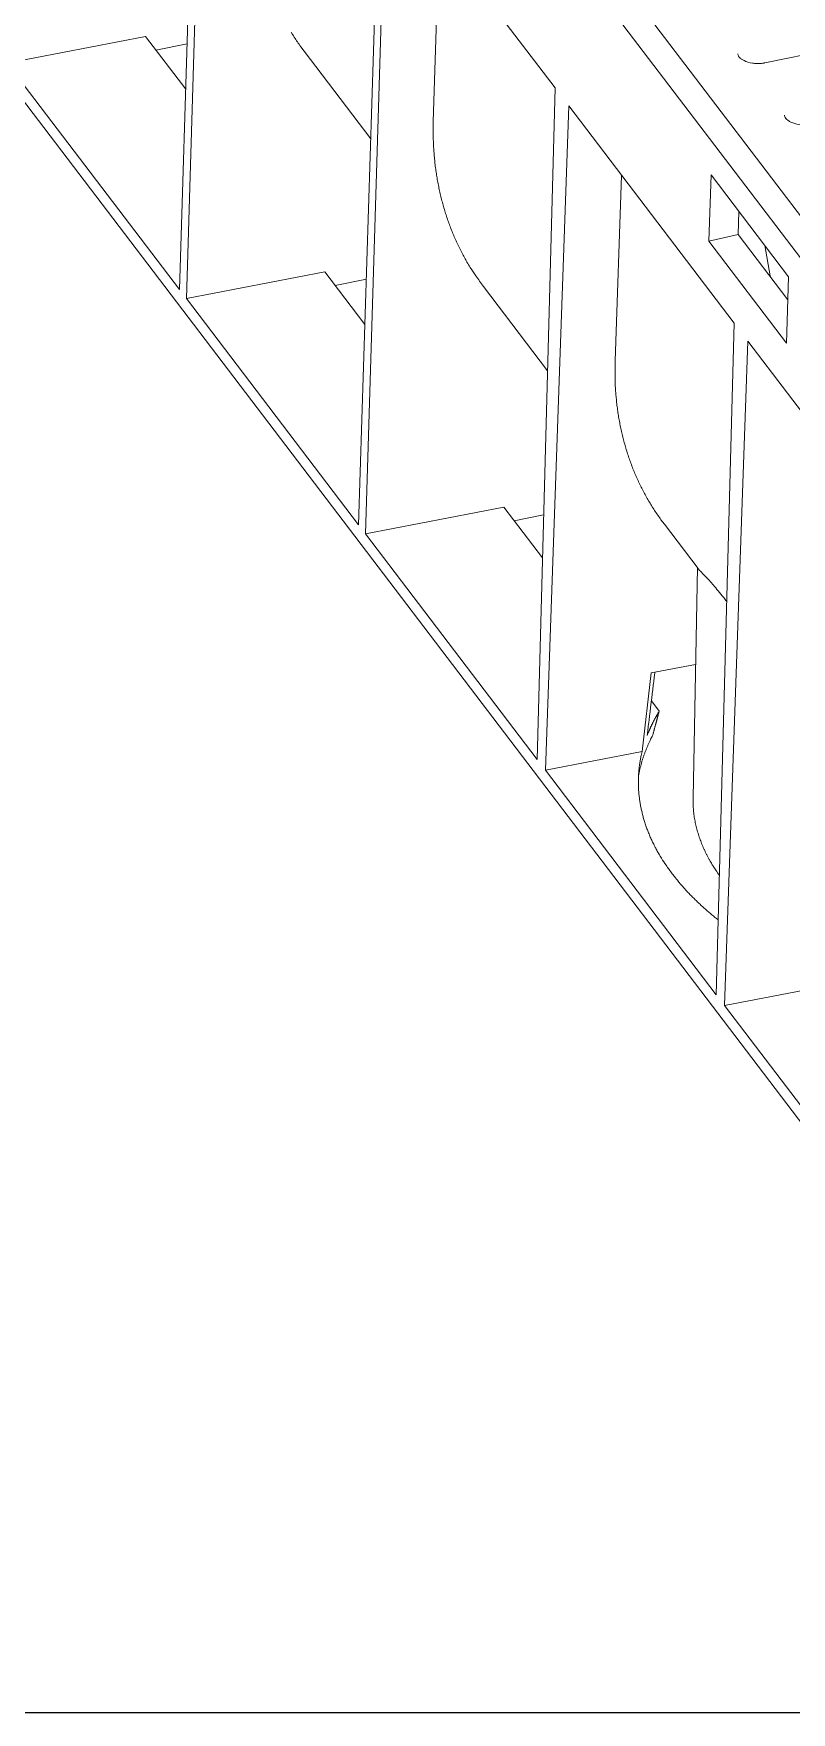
# Model space of a CAD drawing. Header units: millimetres. Extents: x 4267 to 8467, y 166 to 3136.
# Drawn here: x 4722.4 to 4814.4, y 1441.6 to 1645.4 of the extents above; entities that cross this region are included whole.
import ezdxf

# ---------------------------------------------------------------- set-up
doc = ezdxf.new("R2010")
doc.units = ezdxf.units.MM
doc.styles.get("Standard").update_dxf_attribs({"font": 'SimSun.ttf'})
doc.dimstyles.new('ISO-25', dxfattribs={"dimtxt": 2.5, "dimasz": 2.5, "dimexe": 1.25, "dimexo": 0.625, "dimtad": 1, "dimtxsty": 'Standard', "dimcen": 2.5, "dimadec": 0, "dimazin": 0, "dimtfac": 1, "dimtmove": 0, "dimatfit": 3, "dimfxl": 1, "dimarcsym": 0})

msp = doc.modelspace()

# ---------------------------------------------------------------- linework, layer by layer
at = {"linetype": 'Continuous', "lineweight": 5}
for p, q in [((4835.5, 1596.97, 326.37), (4654.46, 1834.86, 326.37)), ((4832.15, 1596.28, 326.37), (4651.11, 1834.17, 326.37)), ((4652.16, 1727.91, 326.37), (4828.87, 1495.72, 326.37)), ((4742.71, 1695.31, 326.37), (4740.14, 1614.32, 326.37)), ((4741, 1613.19, 326.37), (4743.44, 1694.36, 326.37)), ((4764.46, 1666.74, 326.37), (4761.89, 1585.74, 326.37)), ((4762.74, 1584.62, 326.37), (4765.18, 1665.78, 326.37)), ((4765.18, 1665.78, 326.37), (4785.73, 1638.79, 326.37)), ((4770.96, 1634.64, 326.37), (4771.64, 1657.3, 326.37)), ((4719.25, 1641.77, 326.37), (4736.04, 1645.01, 326.37)), ((4740.91, 1638.61, 326.37), (4736.04, 1645.01, 326.37)), ((4741.09, 1644.14, 326.37), (4737.29, 1643.37, 326.37)), ((4755.3, 1643.22, 326.37), (4763.37, 1632.61, 326.37)), ((4822.71, 1644.17, 326.37), (4811.2, 1641.81, 326.37)), ((4740.14, 1614.32, 326.37), (4719.25, 1641.77, 326.37)), ((4785.73, 1638.79, 326.37), (4783.56, 1557.26, 326.37)), ((4784.56, 1555.95, 326.37), (4787.41, 1636.58, 326.37)), ((4787.41, 1636.58, 326.37), (4807.47, 1610.22, 326.37)), ((4793.03, 1605.65, 326.37), (4793.82, 1628.16, 326.37)), ((4804.42, 1620.15, 326.37), (4804.67, 1628.22, 326.37)), ((4804.67, 1628.22, 326.37), (4814.08, 1615.85, 326.37)), ((4808.04, 1623.78, 326.37), (4807.96, 1620.98, 326.37)), ((4804.42, 1620.15, 326.37), (4807.96, 1620.98, 326.37)), ((4807.96, 1620.98, 326.37), (4814, 1613.04, 326.37)), ((4813.83, 1607.78, 326.37), (4804.42, 1620.15, 326.37)), ((4811.19, 1619.65, 326.37), (4811.85, 1615.97, 326.37)), ((4741, 1613.19, 326.37), (4757.79, 1616.44, 326.37)), ((4762.66, 1610.04, 326.37), (4757.79, 1616.44, 326.37)), ((4762.83, 1615.57, 326.37), (4759.04, 1614.79, 326.37)), ((4777.04, 1614.65, 326.37), (4784.81, 1604.44, 326.37)), ((4814.08, 1615.85, 326.37), (4813.83, 1607.78, 326.37)), ((4761.89, 1585.74, 326.37), (4741, 1613.19, 326.37)), ((4807.47, 1610.22, 326.37), (4805.3, 1528.69, 326.37)), ((4806.31, 1527.37, 326.37), (4809.15, 1608.01, 326.37)), ((4809.15, 1608.01, 326.37), (4830.18, 1580.37, 326.37)), ((4762.74, 1584.62, 326.37), (4779.53, 1587.86, 326.37)), ((4784.21, 1581.72, 326.37), (4779.53, 1587.86, 326.37)), ((4784.35, 1586.94, 326.37), (4780.79, 1586.22, 326.37)), ((4799, 1585.8, 326.37), (4803.1, 1580.42, 326.37)), ((4783.56, 1557.26, 326.37), (4762.74, 1584.62, 326.37)), ((4803.01, 1580.54, 326.37), (4802.49, 1552.57, 326.37)), ((4797.4, 1567.75, 326.37), (4796.31, 1558.22, 326.37)), ((4797.4, 1567.75, 326.37), (4802.78, 1568.79, 326.37)), ((4798.38, 1563.1, 326.37), (4797.43, 1564.35, 326.37)), ((4784.56, 1555.95, 326.37), (4796.31, 1558.22, 326.37)), ((4805.3, 1528.69, 326.37), (4784.56, 1555.95, 326.37)), ((4806.31, 1527.37, 326.37), (4819.88, 1529.99, 326.37)), ((4827.95, 1498.93, 326.37), (4806.31, 1527.37, 326.37))]:
    msp.add_line(p, q, dxfattribs=at)
for points in [[(4755.3, 1643.22), (4754.88, 1643.78, -0.006083), (4754.47, 1644.36, -0.006084), (4754.08, 1644.94, -0.006077), (4753.71, 1645.54, -0.006074)], [(4808, 1642.61), (4808.01, 1642.6, 0.002324), (4808.01, 1642.59, 0.002304), (4808.02, 1642.58, 0.002283), (4808.03, 1642.57, 0.002263), (4808.04, 1642.56, 0.002242), (4808.04, 1642.55, 0.002221), (4808.05, 1642.55, 0.002201), (4808.06, 1642.54, 0.002181), (4808.07, 1642.53, 0.00216), (4808.07, 1642.52, 0.002141), (4808.08, 1642.51, 0.00212), (4808.09, 1642.5, 0.002101), (4808.1, 1642.49, 0.002081), (4808.11, 1642.48, 0.002062), (4808.12, 1642.47, 0.002042), (4808.13, 1642.47, 0.002023), (4808.13, 1642.46, 0.002004), (4808.14, 1642.45, 0.001985), (4808.15, 1642.44, 0.001966), (4808.16, 1642.43, 0.001948), (4808.17, 1642.42, 0.001929), (4808.18, 1642.41, 0.00191), (4808.19, 1642.4, 0.001893), (4808.2, 1642.4, 0.001879), (4808.21, 1642.39, 0.001857), (4808.22, 1642.38, 0.001828), (4808.23, 1642.37, 0.001826), (4808.24, 1642.36, 0.001845), (4808.25, 1642.35, 0.001777), (4808.26, 1642.35, 0.001645), (4808.27, 1642.34, 0.001797), (4808.28, 1642.33, 0.002117), (4808.29, 1642.32, 0.001594), (4808.3, 1642.31, 0.000554), (4808.31, 1642.31, 0.002216), (4808.32, 1642.3, 0.003745), (4808.34, 1642.28, 0.00181), (4808.37, 1642.27, 0.000955)], [(4770.96, 1634.64), (4770.95, 1633.92, 0.004956), (4770.95, 1633.2, 0.004939), (4770.96, 1632.48, 0.004969), (4770.99, 1631.77, 0.005062), (4771.03, 1631.05, 0.005132), (4771.09, 1630.33, 0.005193), (4771.16, 1629.62, 0.005251), (4771.25, 1628.91, 0.005318), (4771.36, 1628.2, 0.005378), (4771.47, 1627.5, 0.005441), (4771.61, 1626.8, 0.005496), (4771.76, 1626.1, 0.005552), (4771.92, 1625.41, 0.005609), (4772.1, 1624.72, 0.005674), (4772.3, 1624.03, 0.005708), (4772.51, 1623.36, 0.005722), (4772.73, 1622.69, 0.005816), (4772.98, 1622.02, 0.005979), (4773.23, 1621.36, 0.005847), (4773.5, 1620.71, 0.005493), (4773.79, 1620.07, 0.006095), (4774.09, 1619.43, 0.007305), (4774.43, 1618.78, 0.005571), (4774.74, 1618.18, 0.001924), (4775.04, 1617.64, 0.007887), (4775.45, 1616.96, 0.013637), (4776.13, 1615.95, 0.006686), (4777.04, 1614.65, 0.003541)], [(4813.68, 1635.15), (4813.68, 1635.14, 0.002334), (4813.69, 1635.13, 0.002315), (4813.7, 1635.12, 0.002293), (4813.71, 1635.11, 0.002272), (4813.71, 1635.1, 0.002251), (4813.72, 1635.09, 0.00223), (4813.73, 1635.08, 0.002209), (4813.74, 1635.07, 0.002189), (4813.74, 1635.07, 0.002168), (4813.75, 1635.06, 0.002148), (4813.76, 1635.05, 0.002127), (4813.77, 1635.04, 0.002107), (4813.78, 1635.03, 0.002087), (4813.79, 1635.02, 0.002067), (4813.8, 1635.01, 0.002047), (4813.8, 1635, 0.002028), (4813.81, 1635, 0.002008), (4813.82, 1634.99, 0.001989), (4813.83, 1634.98, 0.00197), (4813.84, 1634.97, 0.001952), (4813.85, 1634.96, 0.001932), (4813.86, 1634.95, 0.001913), (4813.87, 1634.94, 0.001896), (4813.88, 1634.94, 0.001881), (4813.89, 1634.93, 0.001859), (4813.9, 1634.92, 0.00183), (4813.91, 1634.91, 0.001828), (4813.92, 1634.9, 0.001847), (4813.93, 1634.89, 0.001778), (4813.94, 1634.89, 0.001646), (4813.95, 1634.88, 0.001798), (4813.96, 1634.87, 0.002117), (4813.97, 1634.86, 0.001595), (4813.98, 1634.85, 0.000554), (4813.99, 1634.85, 0.002216), (4814, 1634.84, 0.003744), (4814.02, 1634.82, 0.00181), (4814.04, 1634.81, 0.000955)], [(4799, 1585.8), (4798.59, 1586.35, -0.006064), (4798.2, 1586.91, -0.006044), (4797.81, 1587.48, -0.006033), (4797.45, 1588.06, -0.006046), (4797.09, 1588.65, -0.006047), (4796.75, 1589.25, -0.006039), (4796.42, 1589.86, -0.006026), (4796.11, 1590.48, -0.006013), (4795.81, 1591.11, -0.005995), (4795.53, 1591.74, -0.005974), (4795.26, 1592.38, -0.005946), (4795, 1593.04, -0.005915), (4794.76, 1593.69, -0.005886), (4794.54, 1594.36, -0.00586), (4794.33, 1595.03, -0.005807), (4794.14, 1595.71, -0.005731), (4793.96, 1596.39, -0.005734), (4793.79, 1597.08, -0.005796), (4793.65, 1597.78, -0.005589), (4793.51, 1598.48, -0.005185), (4793.4, 1599.18, -0.005648), (4793.3, 1599.89, -0.006624), (4793.21, 1600.62, -0.005011), (4793.14, 1601.32, -0.001798), (4793.08, 1601.94, -0.006898), (4793.04, 1602.75, -0.011607), (4793.02, 1604.01, -0.00563), (4793.03, 1605.65, -0.002981)], [(4796.92, 1560.15), (4796.95, 1560.41, -0.000005), (4796.98, 1560.67, -0.000005), (4797.01, 1560.93, -0.000005), (4797.04, 1561.18, -0.000005), (4797.07, 1561.44, -0.000005), (4797.1, 1561.7, -0.000005), (4797.14, 1561.96, -0.000005), (4797.17, 1562.21, -0.000005), (4797.2, 1562.47, -0.000005), (4797.23, 1562.73, -0.000005), (4797.26, 1562.98, -0.000005), (4797.29, 1563.24, -0.000005), (4797.32, 1563.5, -0.000005), (4797.35, 1563.75, -0.000005), (4797.38, 1564.01, -0.000005), (4797.42, 1564.27, -0.000005), (4797.45, 1564.52, -0.000005), (4797.48, 1564.78, -0.000005), (4797.51, 1565.03, -0.000005), (4797.54, 1565.29, -0.000004), (4797.57, 1565.54, -0.000005), (4797.6, 1565.8, -0.000006), (4797.63, 1566.06, -0.000004), (4797.66, 1566.31, -0.000002), (4797.69, 1566.53, -0.000006), (4797.73, 1566.82, -0.000011), (4797.78, 1567.26, -0.000005), (4797.85, 1567.84, -0.000003)], [(4798.38, 1563.1), (4798.32, 1563.01, 0.001419), (4798.26, 1562.91, 0.001424), (4798.2, 1562.81, 0.00143), (4798.15, 1562.72, 0.001436), (4798.09, 1562.62, 0.001441), (4798.04, 1562.52, 0.001447), (4797.98, 1562.42, 0.001452), (4797.93, 1562.33, 0.001458), (4797.88, 1562.23, 0.001463), (4797.82, 1562.13, 0.001469), (4797.77, 1562.03, 0.001474), (4797.72, 1561.94, 0.001479), (4797.67, 1561.84, 0.001485), (4797.62, 1561.74, 0.001493), (4797.57, 1561.64, 0.001494), (4797.52, 1561.54, 0.00149), (4797.48, 1561.44, 0.001508), (4797.43, 1561.35, 0.001544), (4797.38, 1561.25, 0.001505), (4797.34, 1561.15, 0.00141), (4797.29, 1561.05, 0.001561), (4797.25, 1560.95, 0.001867), (4797.2, 1560.85, 0.001423), (4797.16, 1560.75, 0.00049), (4797.12, 1560.66, 0.002013), (4797.08, 1560.55, 0.003483), (4797.01, 1560.38, 0.001712), (4796.92, 1560.15, 0.00091)], [(4797.6, 1560.2), (4797.62, 1560.29, -0.000165), (4797.65, 1560.39, -0.000165), (4797.67, 1560.48, -0.000164), (4797.7, 1560.58, -0.000164), (4797.72, 1560.68, -0.000164), (4797.75, 1560.77, -0.000163), (4797.77, 1560.87, -0.000163), (4797.8, 1560.96, -0.000163), (4797.82, 1561.06, -0.000162), (4797.85, 1561.16, -0.000162), (4797.87, 1561.25, -0.000162), (4797.9, 1561.35, -0.000162), (4797.93, 1561.45, -0.000161), (4797.95, 1561.54, -0.000161), (4797.98, 1561.64, -0.000161), (4798, 1561.74, -0.000159), (4798.03, 1561.83, -0.00016), (4798.06, 1561.93, -0.000163), (4798.08, 1562.03, -0.000158), (4798.11, 1562.13, -0.000148), (4798.13, 1562.22, -0.000163), (4798.16, 1562.32, -0.000194), (4798.19, 1562.42, -0.000147), (4798.21, 1562.52, -0.00005), (4798.24, 1562.6, -0.000206), (4798.27, 1562.71, -0.000354), (4798.32, 1562.88, -0.000173), (4798.38, 1563.1, -0.000091)], [(4795.87, 1555.25), (4795.9, 1555.42, -0.002741), (4795.93, 1555.59, -0.002741), (4795.97, 1555.76, -0.002735), (4796, 1555.93, -0.002726), (4796.04, 1556.1, -0.002717), (4796.08, 1556.27, -0.002708), (4796.13, 1556.44, -0.002699), (4796.17, 1556.6, -0.002688), (4796.22, 1556.77, -0.002678), (4796.26, 1556.94, -0.002668), (4796.31, 1557.11, -0.002656), (4796.36, 1557.27, -0.002643), (4796.42, 1557.44, -0.002633), (4796.47, 1557.6, -0.002626), (4796.53, 1557.77, -0.002607), (4796.59, 1557.93, -0.002578), (4796.65, 1558.1, -0.002587), (4796.71, 1558.26, -0.002624), (4796.78, 1558.43, -0.002537), (4796.84, 1558.59, -0.002359), (4796.91, 1558.75, -0.002586), (4796.98, 1558.91, -0.003057), (4797.05, 1559.08, -0.002312), (4797.12, 1559.24, -0.000805), (4797.19, 1559.38, -0.003225), (4797.27, 1559.56, -0.005481), (4797.41, 1559.83, -0.002662), (4797.6, 1560.2, -0.001408)], [(4796.31, 1558.22), (4796.19, 1557.73, 0.007966), (4796.1, 1557.24, 0.007974), (4796.01, 1556.74, 0.008005), (4795.95, 1556.25, 0.00808), (4795.9, 1555.75, 0.008124), (4795.87, 1555.25, 0.008146), (4795.85, 1554.75, 0.008152), (4795.85, 1554.24, 0.008155), (4795.87, 1553.74, 0.008138), (4795.9, 1553.23, 0.008112), (4795.95, 1552.73, 0.008067), (4796.02, 1552.22, 0.008011), (4796.1, 1551.72, 0.007949), (4796.2, 1551.21, 0.007887), (4796.32, 1550.71, 0.007778), (4796.45, 1550.2, 0.007637), (4796.6, 1549.7, 0.007593), (4796.76, 1549.2, 0.007627), (4796.94, 1548.7, 0.007292), (4797.14, 1548.2, 0.006709), (4797.35, 1547.7, 0.007255), (4797.58, 1547.2, 0.008436), (4797.84, 1546.7, 0.006292), (4798.09, 1546.22, 0.002211), (4798.32, 1545.79, 0.008588), (4798.66, 1545.25, 0.014153), (4799.21, 1544.42, 0.006708), (4799.97, 1543.35, 0.003509)], [(4802.48, 1552.57), (4802.48, 1552.24, 0.006181), (4802.48, 1551.91, 0.006229), (4802.5, 1551.57, 0.006222), (4802.52, 1551.24, 0.006159), (4802.55, 1550.91, 0.006111), (4802.59, 1550.58, 0.006061), (4802.64, 1550.25, 0.00601), (4802.69, 1549.92, 0.005945), (4802.76, 1549.6, 0.005884), (4802.83, 1549.27, 0.005814), (4802.91, 1548.95, 0.005744), (4802.99, 1548.62, 0.005664), (4803.09, 1548.3, 0.005593), (4803.19, 1547.98, 0.005518), (4803.29, 1547.67, 0.005427), (4803.41, 1547.35, 0.00531), (4803.53, 1547.04, 0.00527), (4803.66, 1546.72, 0.005276), (4803.79, 1546.41, 0.005053), (4803.94, 1546.11, 0.004657), (4804.08, 1545.8, 0.005021), (4804.24, 1545.5, 0.005817), (4804.41, 1545.19, 0.004388), (4804.57, 1544.9, 0.001613), (4804.71, 1544.64, 0.005939), (4804.92, 1544.31, 0.009846), (4805.25, 1543.8, 0.004754), (4805.69, 1543.15, 0.002521)], [(4805.55, 1537.77), (4805.32, 1537.95, -0.001833), (4805.1, 1538.12, -0.001851), (4804.89, 1538.3, -0.001868), (4804.67, 1538.48, -0.001884), (4804.46, 1538.66, -0.001901), (4804.25, 1538.84, -0.001917), (4804.04, 1539.02, -0.001935), (4803.84, 1539.2, -0.001951), (4803.63, 1539.39, -0.001969), (4803.43, 1539.57, -0.001987), (4803.24, 1539.75, -0.002004), (4803.04, 1539.94, -0.00202), (4802.85, 1540.12, -0.00204), (4802.66, 1540.31, -0.002061), (4802.47, 1540.49, -0.002075), (4802.28, 1540.68, -0.00208), (4802.1, 1540.87, -0.002117), (4801.92, 1541.06, -0.002178), (4801.74, 1541.25, -0.002136), (4801.57, 1541.43, -0.002013), (4801.4, 1541.62, -0.002237), (4801.23, 1541.81, -0.002688), (4801.06, 1542.01, -0.002067), (4800.9, 1542.2, -0.000725), (4800.75, 1542.36, -0.002934), (4800.58, 1542.58, -0.005132), (4800.31, 1542.91, -0.002556), (4799.97, 1543.35, -0.001368)]]:
    msp.add_lwpolyline(points, format="xyb", dxfattribs=at)
for points in [[(4808.05, 1642.55, 326.37), (4807.95, 1642.69, 326.37), (4807.92, 1642.82, 326.37), (4807.92, 1642.91, 326.37)], [(4813.73, 1635.09, 326.37), (4813.63, 1635.23, 326.37), (4813.59, 1635.36, 326.37), (4813.6, 1635.45, 326.37)], [(4811.85, 1615.96, 326.37), (4811.85, 1615.96, 326.37), (4811.85, 1615.97, 326.37), (4811.85, 1615.97, 326.37)]]:
    msp.add_open_spline(points, degree=3, dxfattribs=at)
for points, knots in [([(4811.2, 1641.81, 326.37), (4811.2, 1641.81, 326.37), (4811.19, 1641.81, 326.37), (4811.19, 1641.81, 326.37), (4811.18, 1641.81, 326.37), (4811.16, 1641.81, 326.37), (4811.14, 1641.8, 326.37), (4811.11, 1641.8, 326.37), (4811.05, 1641.79, 326.37), (4810.98, 1641.77, 326.37), (4810.86, 1641.76, 326.37), (4810.71, 1641.74, 326.37), (4810.47, 1641.73, 326.37), (4810.13, 1641.73, 326.37), (4809.46, 1641.8, 326.37), (4808.82, 1641.99, 326.37), (4808.46, 1642.2, 326.37), (4808.37, 1642.27, 326.37)], [0, 0, 0, 0, 0.0013979, 0.0027997, 0.0045575, 0.0080917, 0.0098683, 0.0188439, 0.0279802, 0.051521, 0.063686, 0.1083241, 0.1422974, 0.2157643, 0.3167263, 0.5500747, 0.6450333, 0.6450333, 0.6450333, 0.6450333]), ([(4816.88, 1634.35, 326.37), (4816.87, 1634.35, 326.37), (4816.87, 1634.35, 326.37), (4816.86, 1634.35, 326.37), (4816.85, 1634.35, 326.37), (4816.84, 1634.34, 326.37), (4816.82, 1634.34, 326.37), (4816.79, 1634.34, 326.37), (4816.73, 1634.32, 326.37), (4816.66, 1634.31, 326.37), (4816.54, 1634.3, 326.37), (4816.39, 1634.28, 326.37), (4816.15, 1634.27, 326.37), (4815.81, 1634.27, 326.37), (4815.14, 1634.34, 326.37), (4814.5, 1634.53, 326.37), (4814.14, 1634.74, 326.37), (4814.04, 1634.81, 326.37)], [0, 0, 0, 0, 0.0013979, 0.0027997, 0.0045575, 0.0080917, 0.0098683, 0.0188439, 0.0279802, 0.051521, 0.063686, 0.1083241, 0.1422974, 0.2157643, 0.3167263, 0.5500747, 0.6450333, 0.6450333, 0.6450333, 0.6450333]), ([(4806.57, 1576.42, 326.37), (4806.51, 1576.5, 326.37), (4806.45, 1576.58, 326.37), (4806.26, 1576.82, 326.37), (4806.15, 1576.97, 326.37), (4805.81, 1577.4, 326.37), (4805.59, 1577.66, 326.37), (4805.19, 1578.13, 326.37), (4805.01, 1578.35, 326.37), (4804.66, 1578.74, 326.37), (4804.5, 1578.92, 326.37), (4804.06, 1579.4, 326.37), (4803.82, 1579.64, 326.37), (4803.44, 1580.04, 326.37), (4803.29, 1580.18, 326.37), (4803.15, 1580.34, 326.37), (4803.12, 1580.38, 326.37), (4803.1, 1580.42, 326.37)], [0.03365545, 0.03365545, 0.03365545, 0.03365545, 0.03419169, 0.03419169, 0.03522736, 0.03522736, 0.03729869, 0.03729869, 0.03937003, 0.03937003, 0.04144136, 0.04144136, 0.04558403, 0.04558403, 0.0497267, 0.0497267, 0.05124719, 0.05124719, 0.05124719, 0.05124719])]:
    msp.add_open_spline(points, degree=3, knots=knots, dxfattribs=at)

# ---------------------------------------------------------------- leaders
at = {"lineweight": 5}
msp.add_leader([(4610.69, 1816.5, 326.37), (4610.69, 1441.56, 326.37), (4991.13, 1441.56, 326.37)], dimstyle='ISO-25', override={"dimtxt": 10, "dimgap": 0.625, "dimtad": 0, "dimarcsym": 1}, dxfattribs=at)

doc.saveas('drawing.dxf')
